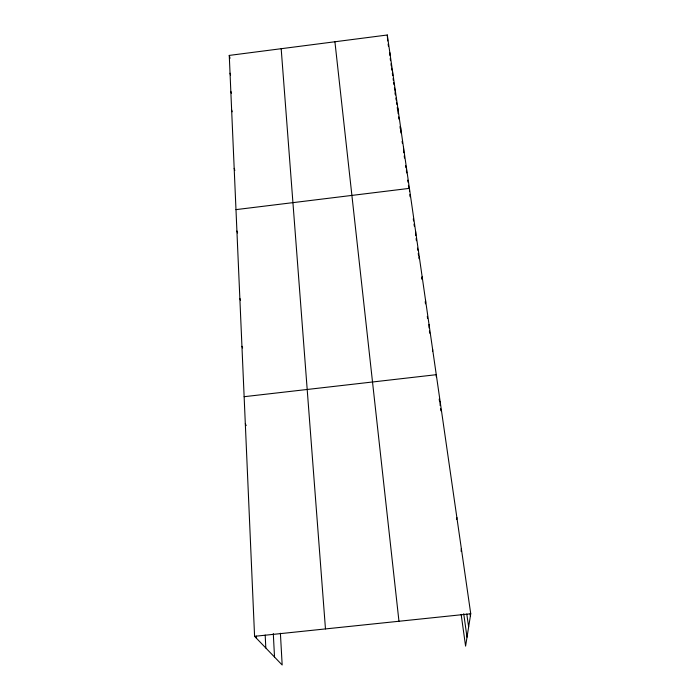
<?xml version="1.0" encoding="UTF-8"?>
<svg xmlns="http://www.w3.org/2000/svg" width="700" height="700" viewBox="0 0 700 700"><rect width="100%" height="100%" fill="white"/><g stroke="black" fill="none" stroke-linecap="round" stroke-linejoin="round"><path stroke-width="1.05" d="M440.125 405.545L440.16 401.642M456.724 519.452L456.855 517.449M461.099 551.329L461.344 548.59M280.402 633.229L282.17 665L254.581 636.317L229.259 55.414L387.301 35L470.741 613.778L465.588 646.117L461.151 614.372M235.987 209.624L409.412 188.361L409.544 191.502M244.142 396.699L436.275 374.692L436.275 376.74M254.581 636.317L470.741 613.778M245.315 423.736L246.19 425.574M241.938 346.29L242.629 347.97M239.855 298.428L240.529 300.23M236.915 231.009L237.58 232.969M234.185 168.35L234.832 170.441M231.639 109.961L232.164 111.79M230.834 91.368L231.35 93.231M230.037 73.194L230.554 75.075M229.259 55.414L230.037 58.275M388.124 44.021L388.421 46.095M390.206 58.52L390.512 60.629M390.967 63.805L391.274 65.922M391.58 68.04L391.877 70.157M392.341 73.334L392.639 75.451M393.085 78.558L393.382 80.605M393.68 82.644L393.969 84.691M394.415 87.763L394.704 89.801M395.15 92.873L395.439 94.92L395.115 89.224M395.894 98.053L396.191 100.152M396.498 102.244L396.795 104.335M397.25 107.468L397.547 109.559M398.615 116.961L398.921 119.096M399.998 126.586L400.304 128.73M402.115 141.312L402.412 143.386M404.215 155.916L404.521 158.043M405.589 165.48L405.895 167.606M406.359 170.791L406.665 172.918L406.411 167.589M407.706 180.154L408.004 182.219M408.45 185.316L408.748 187.39M409.789 194.644L410.095 196.761M413.28 218.899L413.578 220.964M414.024 224.061L414.321 226.135M416.106 238.578L416.412 240.704M417.48 248.115L417.786 250.233M418.241 253.409L418.547 255.526M421.689 277.358L421.986 279.431M425.189 301.7L425.495 303.826M427.297 316.365L427.595 318.456M429.406 331.021L429.713 333.165M439.206 399.123L439.512 401.257M440.58 408.721L440.886 410.83M470.085 613.821L470.391 615.939M466.795 614.023L468.641 626.955M463.715 613.734L467.014 637.166M334.915 41.764L398.965 621.259M281.181 48.711L325.474 628.924M387.301 35L387.678 40.915M389.848 52.666L390.031 55.589M392.455 70.744L392.735 75.547M397.845 108.132L398.151 113.75M400.636 127.487L400.925 133.009M273.297 633.605L274.523 657.055M403.489 147.298L403.76 152.731M265.186 635.049L265.816 647.999M256.331 636.116L256.428 638.234M415.625 231.473L415.765 235.463M418.941 256.76L419.002 258.703M422.152 276.78L422.205 278.67M425.547 300.309L425.609 303.056M429.03 324.45L429.082 327.994M432.6 349.239L432.626 351.374"/></g></svg>
